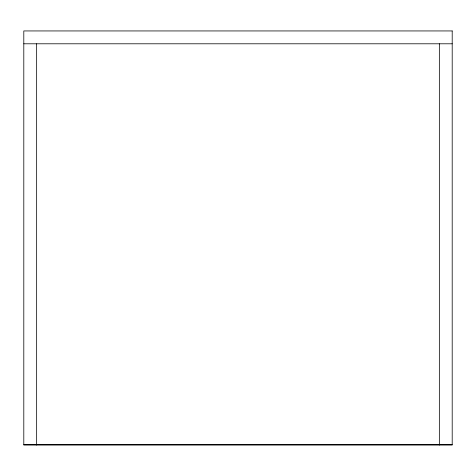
<?xml version="1.0" encoding="UTF-8"?>
<svg xmlns="http://www.w3.org/2000/svg" width="476" height="476" viewBox="0 0 476 476"><rect width="100%" height="100%" fill="white"/><g stroke="black" fill="none" stroke-linecap="round" stroke-linejoin="round"><path stroke-width="0.71" d="M23.8 43.792L452.2 43.792M23.8 444.632L452.2 444.632M439.348 43.792L439.348 445.06M36.652 43.792L36.652 445.06M452.2 30.94L23.8 30.94L23.8 445.06L452.2 445.06L452.2 30.94"/></g></svg>
